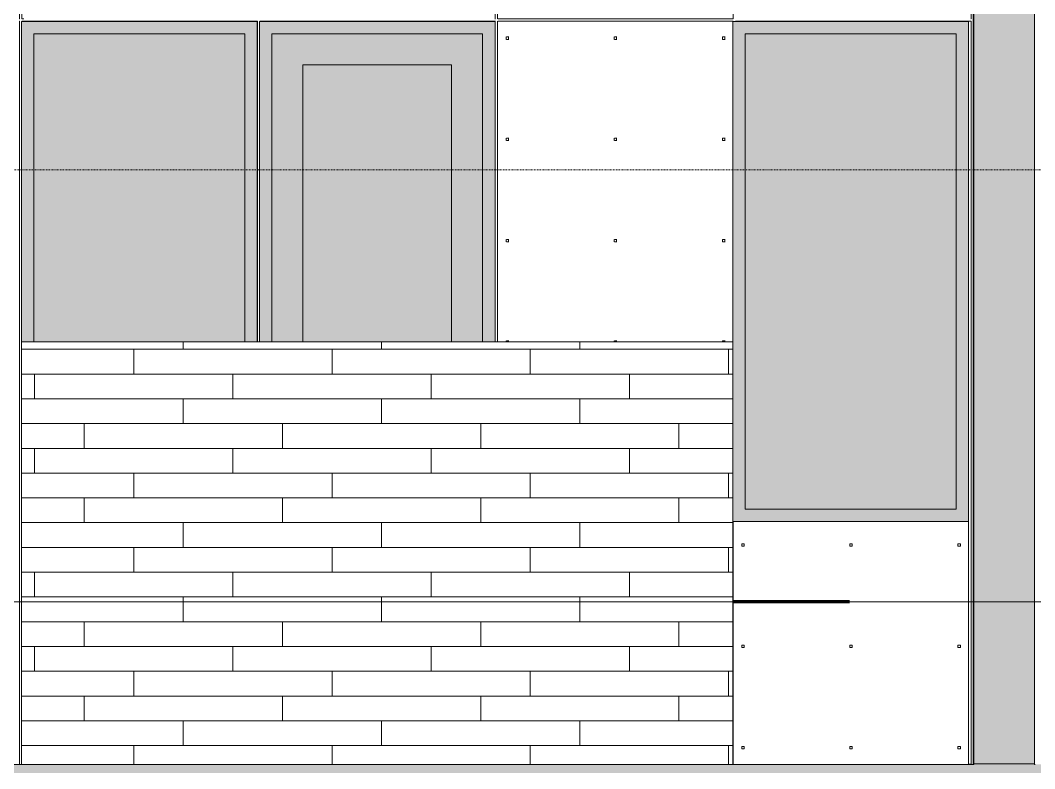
# Model space of a CAD drawing. Header units: inches. Extents: x 1750 to 7619, y -360 to 620.
# Drawn here: x 2215.5 to 2379.2, y 109.1 to 229.9 of the extents above; entities that cross this region are included whole.
import ezdxf

# ---------------------------------------------------------------- set-up
doc = ezdxf.new("R2010")
doc.units = ezdxf.units.IN
doc.header["$MEASUREMENT"] = 0
doc.linetypes.add('Aligning Line 1_8_', pattern=[0.25, 0.125, -0.125])
doc.linetypes.add('Grid Line 1_2_', pattern=[0.875, 0.5, -0.125, 0.125, -0.125])
for name, color, linetype, lineweight in [('0-1', 7, 'Continuous', 5), ('A-AREA', 32, 'Continuous', 70), ('A-CLNG', 13, 'Continuous', 13), ('A-CLNG-1', 13, 'Continuous', 5), ('A-FLOR-LEVL-1', 51, 'Grid Line 1_2_', 9), ('A-GENM', 5, 'Continuous', 9), ('A-GLAZ', 151, 'Continuous', 13), ('A-GLAZ-1', 251, 'Continuous', 9), ('A-WALL', 113, 'Continuous', 13), ('A-WALL-PATT-1', 251, 'Continuous', 9), ('G-ANNO-SYMB', 111, 'Aligning Line 1_8_', 9)]:
    doc.layers.add(name, color=color, linetype=linetype, lineweight=lineweight)
pattern_1 = [(0, (2217.824, 136.8), (0, 4), []), (90, (2217.824, 136.8), (-8, 8), [4, -28]), (90, (2233.824, 140.8), (-8, 8), [4, -28])]

# ---------------------------------------------------------------- blocks, each defined once
blk = doc.blocks.new('CTR - 2nd Phase_rvt-1-BUILDING ELEVATION - EAST')
at = {"layer": 'A-FLOR-LEVL-1'}
blk.add_line((1814.21, 136), (4168.71, 136), dxfattribs=at)
blk = doc.blocks.new('CTR - 1st Phase - Common Walls_rvt-1-BUILDING ELEVATION - EAST')
at = {"layer": 'A-FLOR-LEVL-1'}
blk.add_line((1814.21, 136), (4168.71, 136), dxfattribs=at)
blk = doc.blocks.new('CTR - 1st Phase -Stairs _ Elevators_rvt-1-BUILDING ELEVATION - EAST')
at = {"layer": 'A-FLOR-LEVL-1'}
blk.add_line((1814.21, 136), (4168.71, 136), dxfattribs=at)
blk = doc.blocks.new('_THE_ WINDOW _ DOOR - Door - 2nd Floor-2113395-BUILDING ELEVATION - EAST')
at = {"layer": 'A-GLAZ'}
for points in [[(2292.14, 178), (2292.14, 229.75), (2254.11, 229.75), (2254.11, 178), (2256.11, 178), (2256.11, 227.75), (2290.14, 227.75), (2290.14, 178), (2291.23, 178)], [(2285.14, 178), (2290.14, 178), (2290.14, 227.75), (2256.11, 227.75), (2256.11, 178), (2261.11, 178), (2261.11, 222.75), (2285.14, 222.75), (2285.14, 198.72)], [(2261.11, 178), (2285.14, 178), (2285.14, 222.75), (2261.11, 222.75), (2261.11, 198.72)]]:
    blk.add_hatch(color=256, dxfattribs=at).paths.add_polyline_path(points, flags=0)
for p, q in [((2254.11, 229.75), (2254.11, 178)), ((2292.14, 229.75), (2254.11, 229.75)), ((2292.14, 178), (2292.14, 229.75)), ((2256.11, 227.75), (2290.14, 227.75)), ((2256.11, 178), (2256.11, 227.75)), ((2290.14, 227.75), (2290.14, 178)), ((2261.11, 222.75), (2285.14, 222.75)), ((2261.11, 178), (2261.11, 222.75)), ((2285.14, 222.75), (2285.14, 178))]:
    blk.add_line(p, q, dxfattribs=at)
blk = doc.blocks.new('_THE_ WINDOW _ DOOR - Window - 2nd Floor-2113391-BUILDING ELEVATION - EAST')
at = {"layer": 'A-GLAZ'}
for points in [[(2217.71, 178), (2217.71, 227.75), (2251.74, 227.75), (2251.74, 178), (2253.74, 178), (2253.74, 229.75), (2215.71, 229.75), (2215.71, 178), (2216.45, 178)], [(2217.71, 178), (2251.74, 178), (2251.74, 227.75), (2217.71, 227.75)]]:
    blk.add_hatch(color=256, dxfattribs=at).paths.add_polyline_path(points, flags=0)
for p, q in [((2215.71, 229.75), (2215.71, 178)), ((2253.74, 229.75), (2215.71, 229.75)), ((2253.74, 178), (2253.74, 229.75)), ((2217.71, 227.75), (2251.74, 227.75)), ((2217.71, 178), (2217.71, 227.75)), ((2251.74, 227.75), (2251.74, 178))]:
    blk.add_line(p, q, dxfattribs=at)
blk = doc.blocks.new('_THE_ WINDOW _ DOOR - Window - 2nd Floor-2113388-BUILDING ELEVATION - EAST')
at = {"layer": 'A-GLAZ'}
h = blk.add_hatch(color=256, dxfattribs=at)
h.paths.add_polyline_path([(2409.34, 149), (2445.36, 149), (2445.36, 229.75), (2407.34, 229.75), (2407.34, 149)], flags=0)
h.paths.add_polyline_path([(2409.34, 151), (2409.34, 227.75), (2443.36, 227.75), (2443.36, 151)], flags=0)
blk.add_hatch(color=256, dxfattribs=at).paths.add_polyline_path([(2409.34, 151), (2443.36, 151), (2443.36, 227.75), (2409.34, 227.75), (2409.34, 160.24)], flags=0)
at = {"layer": 'A-GLAZ-1'}
h = blk.add_hatch(dxfattribs=at)
h.set_pattern_fill('FP_17', color=256, style=0, pattern_type=2)
h.set_pattern_definition([(0, (2447.1, 167.18), (-38.4, 120.38), [0.392, -38.007]), (0, (2447.1, 167.57), (-38.4, 120.38), [0.392, -38.007]), (0, (2447.1, 183.54), (-38.4, 120.38), [0.392, -38.007]), (0, (2447.1, 183.93), (-38.4, 120.38), [0.392, -38.007]), (0, (2447.1, 199.89), (-38.4, 120.38), [0.392, -38.007]), (0, (2447.1, 200.29), (-38.4, 120.38), [0.392, -38.007]), (0, (2447.1, 216.25), (-38.4, 120.38), [0.392, -38.007]), (0, (2447.1, 216.64), (-38.4, 120.38), [0.392, -38.007]), (0, (2447.1, 232.61), (-38.4, 120.38), [0.392, -38.007]), (0, (2447.1, 233), (-38.4, 120.38), [0.392, -38.007]), (0, (2447.1, 248.96), (-38.4, 120.38), [0.392, -38.007]), (0, (2447.1, 249.36), (-38.4, 120.375), [0.392, -38.007]), (0, (2447.1, 265.32), (-38.4, 120.375), [0.392, -38.007]), (0, (2447.1, 265.71), (-38.4, 120.375), [0.392, -38.007]), (0, (2447.1, 281.68), (-38.4, 120.375), [0.392, -38.007]), (0, (2447.1, 282.07), (-38.4, 120.375), [0.392, -38.007]), (0, (2464.55, 167.18), (-38.4, 120.38), [0.392, -38.007]), (0, (2464.55, 167.57), (-38.4, 120.38), [0.392, -38.007]), (0, (2464.55, 183.54), (-38.4, 120.38), [0.392, -38.007]), (0, (2464.55, 183.93), (-38.4, 120.38), [0.392, -38.007]), (0, (2464.55, 199.89), (-38.4, 120.38), [0.392, -38.007]), (0, (2464.55, 200.29), (-38.4, 120.38), [0.392, -38.007]), (0, (2464.55, 216.25), (-38.4, 120.38), [0.392, -38.007]), (0, (2464.55, 216.64), (-38.4, 120.38), [0.392, -38.007]), (0, (2464.55, 232.61), (-38.4, 120.38), [0.392, -38.007]), (0, (2464.55, 233), (-38.4, 120.38), [0.392, -38.007]), (0, (2464.55, 248.96), (-38.4, 120.375), [0.392, -38.007]), (0, (2464.55, 249.36), (-38.4, 120.375), [0.392, -38.007]), (0, (2464.55, 265.32), (-38.4, 120.375), [0.392, -38.007]), (0, (2464.55, 265.71), (-38.4, 120.375), [0.392, -38.007]), (0, (2464.55, 281.68), (-38.4, 120.375), [0.392, -38.007]), (0, (2464.55, 282.07), (-38.4, 120.375), [0.392, -38.007]), (0, (2482, 167.18), (-38.4, 120.38), [0.392, -38.007]), (0, (2482, 167.57), (-38.4, 120.38), [0.392, -38.007]), (0, (2482, 183.54), (-38.4, 120.38), [0.392, -38.007]), (0, (2482, 183.93), (-38.4, 120.38), [0.392, -38.007]), (0, (2482, 199.89), (-38.4, 120.38), [0.392, -38.007]), (0, (2482, 200.29), (-38.4, 120.38), [0.392, -38.007]), (0, (2482, 216.25), (-38.4, 120.38), [0.392, -38.007]), (0, (2482, 216.64), (-38.4, 120.38), [0.392, -38.007]), (0, (2482, 232.61), (-38.4, 120.38), [0.392, -38.007]), (0, (2482, 233), (-38.4, 120.38), [0.392, -38.007]), (0, (2482, 248.96), (-38.4, 120.375), [0.392, -38.007]), (0, (2482, 249.36), (-38.4, 120.375), [0.392, -38.007]), (0, (2482, 265.32), (-38.4, 120.375), [0.392, -38.007]), (0, (2482, 265.71), (-38.4, 120.375), [0.392, -38.007]), (0, (2482, 281.68), (-38.4, 120.375), [0.392, -38.007]), (0, (2482, 282.07), (-38.4, 120.375), [0.392, -38.007]), (90, (2445.36, 164.625), (-38.4, 2e-15), [120, -0.375]), (90, (2445.736, 164.625), (-38.4, 2e-15), [120, -0.375]), (90, (2447.102, 167.18), (-38.4, 2e-15), [0.392, -119.982]), (90, (2447.102, 183.536), (-38.4, 2e-15), [0.392, -119.982]), (90, (2447.102, 199.893), (-38.4, 2e-15), [0.392, -119.982]), (90, (2447.102, 216.25), (-38.4, 2e-15), [0.392, -119.982]), (90, (2447.102, 232.607), (-38.4, 2e-15), [0.392, -119.982]), (90, (2447.102, 248.964), (-38.4, 2e-15), [0.392, -119.982]), (90, (2447.102, 265.322), (-38.4, 2e-15), [0.392, -119.982]), (90, (2447.102, 281.68), (-38.4, 2e-15), [0.392, -119.982]), (90, (2447.495, 167.18), (-38.4, 2e-15), [0.392, -119.982]), (90, (2447.495, 183.536), (-38.4, 2e-15), [0.392, -119.982]), (90, (2447.495, 199.893), (-38.4, 2e-15), [0.392, -119.982]), (90, (2447.495, 216.25), (-38.4, 2e-15), [0.392, -119.982]), (90, (2447.495, 232.607), (-38.4, 2e-15), [0.392, -119.982]), (90, (2447.495, 248.964), (-38.4, 2e-15), [0.392, -119.982]), (90, (2447.495, 265.322), (-38.4, 2e-15), [0.392, -119.982]), (90, (2447.495, 281.68), (-38.4, 2e-15), [0.392, -119.982]), (90, (2464.552, 167.18), (-38.4, 2e-15), [0.392, -119.982]), (90, (2464.552, 183.536), (-38.4, 2e-15), [0.392, -119.982]), (90, (2464.552, 199.893), (-38.4, 2e-15), [0.392, -119.982]), (90, (2464.552, 216.25), (-38.4, 2e-15), [0.392, -119.982]), (90, (2464.552, 232.607), (-38.4, 2e-15), [0.392, -119.982]), (90, (2464.552, 248.964), (-38.4, 2e-15), [0.392, -119.982]), (90, (2464.552, 265.322), (-38.4, 2e-15), [0.392, -119.982]), (90, (2464.552, 281.68), (-38.4, 2e-15), [0.392, -119.982]), (90, (2464.945, 167.18), (-38.4, 2e-15), [0.392, -119.982]), (90, (2464.945, 183.536), (-38.4, 2e-15), [0.392, -119.982]), (90, (2464.945, 199.893), (-38.4, 2e-15), [0.392, -119.982]), (90, (2464.945, 216.25), (-38.4, 2e-15), [0.392, -119.982]), (90, (2464.945, 232.607), (-38.4, 2e-15), [0.392, -119.982]), (90, (2464.945, 248.964), (-38.4, 2e-15), [0.392, -119.982]), (90, (2464.945, 265.322), (-38.4, 2e-15), [0.392, -119.982]), (90, (2464.945, 281.68), (-38.4, 2e-15), [0.392, -119.982]), (90, (2482.002, 167.18), (-38.4, 2e-15), [0.392, -119.982]), (90, (2482.002, 183.536), (-38.4, 2e-15), [0.392, -119.982]), (90, (2482.002, 199.893), (-38.4, 2e-15), [0.392, -119.982]), (90, (2482.002, 216.25), (-38.4, 2e-15), [0.392, -119.982]), (90, (2482.002, 232.607), (-38.4, 2e-15), [0.392, -119.982]), (90, (2482.002, 248.964), (-38.4, 2e-15), [0.392, -119.982]), (90, (2482.002, 265.322), (-38.4, 2e-15), [0.392, -119.982]), (90, (2482.002, 281.68), (-38.4, 2e-15), [0.392, -119.982]), (90, (2482.395, 167.18), (-38.4, 2e-15), [0.392, -119.982]), (90, (2482.395, 183.536), (-38.4, 2e-15), [0.392, -119.982]), (90, (2482.395, 199.893), (-38.4, 2e-15), [0.392, -119.982]), (90, (2482.395, 216.25), (-38.4, 2e-15), [0.392, -119.982]), (90, (2482.395, 232.607), (-38.4, 2e-15), [0.392, -119.982]), (90, (2482.395, 248.964), (-38.4, 2e-15), [0.392, -119.982]), (90, (2482.395, 265.322), (-38.4, 2e-15), [0.392, -119.982]), (90, (2482.395, 281.68), (-38.4, 2e-15), [0.392, -119.982]), (180, (2483.76, 164.25), (-38.4, 120.38), [38.025, -0.375]), (180, (2483.76, 164.62), (-38.4, 120.38), [38.025, -0.375])])
h.paths.add_polyline_path([(2417.44, 109.75), (2445.36, 109.75), (2445.36, 149), (2407.34, 149), (2407.34, 109.75)], flags=0)
at = {"layer": 'A-GLAZ'}
for p, q in [((2445.36, 229.75), (2407.34, 229.75)), ((2407.34, 229.75), (2407.34, 149)), ((2445.36, 149), (2445.36, 229.75)), ((2409.34, 151), (2409.34, 227.75)), ((2409.34, 227.75), (2443.36, 227.75)), ((2443.36, 227.75), (2443.36, 151)), ((2443.36, 151), (2409.34, 151)), ((2407.34, 149), (2445.36, 149)), ((2407.34, 149), (2407.34, 109.75)), ((2445.36, 109.75), (2445.36, 149)), ((2407.34, 109.75), (2445.36, 109.75))]:
    blk.add_line(p, q, dxfattribs=at)
blk = doc.blocks.new('Family1 - SCUPPER-V21-BUILDING ELEVATION - EAST')
at = {"layer": 'A-GENM'}
for points in [[(2369.44, 109.75), (2369.44, 395.5), (2369.31, 395.5), (2369.31, 109.75)], [(2369.44, 109.87), (2379.19, 109.87), (2379.19, 395.5), (2369.44, 395.5), (2369.44, 112)], [(2379.31, 109.75), (2379.31, 395.5), (2379.19, 395.5), (2379.19, 109.75)]]:
    blk.add_hatch(color=256, dxfattribs=at).paths.add_polyline_path(points, flags=0)
for p, q in [((2369.44, 395.5), (2369.44, 109.75)), ((2379.19, 395.5), (2379.19, 109.75)), ((2369.31, 348.52), (2369.31, 109.75)), ((2369.44, 109.75), (2369.31, 109.75)), ((2379.31, 109.75), (2379.19, 109.75))]:
    blk.add_line(p, q, dxfattribs=at)

msp = doc.modelspace()

# ---------------------------------------------------------------- hatches: boundary and pattern name
at = {"layer": 'A-CLNG-1'}
msp.add_hatch(color=256, dxfattribs=at).paths.add_polyline_path([(2068.1737, 108.375), (2521.9737, 108.375), (2521.9737, 109.75), (2379.1862, 109.75), (2379.1862, 109.875), (2369.4362, 109.875), (2369.4362, 109.75), (2068.1737, 109.75), (2068.1737, 108.665)], flags=0)
at = {"layer": 'A-WALL-PATT-1'}
h = msp.add_hatch(dxfattribs=at)
h.set_pattern_fill('FP_2', color=256, style=0, pattern_type=2)
h.set_pattern_definition([(0, (3868.28, 112.3), (-38.4, 120.375), [0.392, -38.007]), (0, (3868.28, 112.7), (-38.4, 120.375), [0.392, -38.007]), (0, (3868.28, 128.66), (-38.4, 120.375), [0.392, -38.007]), (0, (3868.28, 129.05), (-38.4, 120.375), [0.392, -38.007]), (0, (3868.28, 145.02), (-38.4, 120.375), [0.392, -38.007]), (0, (3868.28, 145.41), (-38.4, 120.375), [0.392, -38.007]), (0, (3868.28, 161.38), (-38.4, 120.375), [0.392, -38.007]), (0, (3868.28, 161.77), (-38.4, 120.375), [0.392, -38.007]), (0, (3868.28, 177.73), (-38.4, 120.375), [0.392, -38.007]), (0, (3868.28, 178.12), (-38.4, 120.375), [0.392, -38.007]), (0, (3868.28, 194.09), (-38.4, 120.375), [0.392, -38.007]), (0, (3868.28, 194.48), (-38.4, 120.375), [0.392, -38.007]), (0, (3868.28, 210.45), (-38.4, 120.375), [0.392, -38.007]), (0, (3868.28, 210.84), (-38.4, 120.375), [0.392, -38.007]), (0, (3868.28, 226.8), (-38.4, 120.375), [0.392, -38.007]), (0, (3868.28, 227.2), (-38.4, 120.375), [0.392, -38.007]), (0, (3885.73, 112.3), (-38.4, 120.375), [0.392, -38.007]), (0, (3885.73, 112.7), (-38.4, 120.375), [0.392, -38.007]), (0, (3885.73, 128.66), (-38.4, 120.375), [0.392, -38.007]), (0, (3885.73, 129.05), (-38.4, 120.375), [0.392, -38.007]), (0, (3885.73, 145.02), (-38.4, 120.375), [0.392, -38.007]), (0, (3885.73, 145.41), (-38.4, 120.375), [0.392, -38.007]), (0, (3885.73, 161.38), (-38.4, 120.375), [0.392, -38.007]), (0, (3885.73, 161.77), (-38.4, 120.375), [0.392, -38.007]), (0, (3885.73, 177.73), (-38.4, 120.375), [0.392, -38.007]), (0, (3885.73, 178.12), (-38.4, 120.375), [0.392, -38.007]), (0, (3885.73, 194.09), (-38.4, 120.375), [0.392, -38.007]), (0, (3885.73, 194.48), (-38.4, 120.375), [0.392, -38.007]), (0, (3885.73, 210.45), (-38.4, 120.375), [0.392, -38.007]), (0, (3885.73, 210.84), (-38.4, 120.375), [0.392, -38.007]), (0, (3885.73, 226.8), (-38.4, 120.375), [0.392, -38.007]), (0, (3885.73, 227.2), (-38.4, 120.375), [0.392, -38.007]), (0, (3903.18, 112.3), (-38.4, 120.375), [0.392, -38.007]), (0, (3903.18, 112.7), (-38.4, 120.375), [0.392, -38.007]), (0, (3903.18, 128.66), (-38.4, 120.375), [0.392, -38.007]), (0, (3903.18, 129.05), (-38.4, 120.375), [0.392, -38.007]), (0, (3903.18, 145.02), (-38.4, 120.375), [0.392, -38.007]), (0, (3903.18, 145.41), (-38.4, 120.375), [0.392, -38.007]), (0, (3903.18, 161.38), (-38.4, 120.375), [0.392, -38.007]), (0, (3903.18, 161.77), (-38.4, 120.375), [0.392, -38.007]), (0, (3903.18, 177.73), (-38.4, 120.375), [0.392, -38.007]), (0, (3903.18, 178.12), (-38.4, 120.375), [0.392, -38.007]), (0, (3903.18, 194.09), (-38.4, 120.375), [0.392, -38.007]), (0, (3903.18, 194.48), (-38.4, 120.375), [0.392, -38.007]), (0, (3903.18, 210.45), (-38.4, 120.375), [0.392, -38.007]), (0, (3903.18, 210.84), (-38.4, 120.375), [0.392, -38.007]), (0, (3903.18, 226.8), (-38.4, 120.375), [0.392, -38.007]), (0, (3903.18, 227.2), (-38.4, 120.375), [0.392, -38.007]), (90, (3866.536, 109.75), (-38.4, 2e-15), [120, -0.375]), (90, (3866.91, 109.75), (-38.4, 2e-15), [120, -0.375]), (90, (3868.277, 112.304), (-38.4, 2e-15), [0.392, -119.982]), (90, (3868.277, 128.66), (-38.4, 2e-15), [0.392, -119.982]), (90, (3868.277, 145.018), (-38.4, 2e-15), [0.392, -119.982]), (90, (3868.277, 161.375), (-38.4, 2e-15), [0.392, -119.982]), (90, (3868.277, 177.732), (-38.4, 2e-15), [0.392, -119.982]), (90, (3868.277, 194.09), (-38.4, 2e-15), [0.392, -119.982]), (90, (3868.277, 210.447), (-38.4, 2e-15), [0.392, -119.982]), (90, (3868.277, 226.804), (-38.4, 2e-15), [0.392, -119.982]), (90, (3868.67, 112.304), (-38.4, 2e-15), [0.392, -119.982]), (90, (3868.67, 128.66), (-38.4, 2e-15), [0.392, -119.982]), (90, (3868.67, 145.018), (-38.4, 2e-15), [0.392, -119.982]), (90, (3868.67, 161.375), (-38.4, 2e-15), [0.392, -119.982]), (90, (3868.67, 177.732), (-38.4, 2e-15), [0.392, -119.982]), (90, (3868.67, 194.09), (-38.4, 2e-15), [0.392, -119.982]), (90, (3868.67, 210.447), (-38.4, 2e-15), [0.392, -119.982]), (90, (3868.67, 226.804), (-38.4, 2e-15), [0.392, -119.982]), (90, (3885.727, 112.304), (-38.4, 2e-15), [0.392, -119.982]), (90, (3885.727, 128.66), (-38.4, 2e-15), [0.392, -119.982]), (90, (3885.727, 145.018), (-38.4, 2e-15), [0.392, -119.982]), (90, (3885.727, 161.375), (-38.4, 2e-15), [0.392, -119.982]), (90, (3885.727, 177.732), (-38.4, 2e-15), [0.392, -119.982]), (90, (3885.727, 194.09), (-38.4, 2e-15), [0.392, -119.982]), (90, (3885.727, 210.447), (-38.4, 2e-15), [0.392, -119.982]), (90, (3885.727, 226.804), (-38.4, 2e-15), [0.392, -119.982]), (90, (3886.12, 112.304), (-38.4, 2e-15), [0.392, -119.982]), (90, (3886.12, 128.66), (-38.4, 2e-15), [0.392, -119.982]), (90, (3886.12, 145.018), (-38.4, 2e-15), [0.392, -119.982]), (90, (3886.12, 161.375), (-38.4, 2e-15), [0.392, -119.982]), (90, (3886.12, 177.732), (-38.4, 2e-15), [0.392, -119.982]), (90, (3886.12, 194.09), (-38.4, 2e-15), [0.392, -119.982]), (90, (3886.12, 210.447), (-38.4, 2e-15), [0.392, -119.982]), (90, (3886.12, 226.804), (-38.4, 2e-15), [0.392, -119.982]), (90, (3903.177, 112.304), (-38.4, 2e-15), [0.392, -119.982]), (90, (3903.177, 128.66), (-38.4, 2e-15), [0.392, -119.982]), (90, (3903.177, 145.018), (-38.4, 2e-15), [0.392, -119.982]), (90, (3903.177, 161.375), (-38.4, 2e-15), [0.392, -119.982]), (90, (3903.177, 177.732), (-38.4, 2e-15), [0.392, -119.982]), (90, (3903.177, 194.09), (-38.4, 2e-15), [0.392, -119.982]), (90, (3903.177, 210.447), (-38.4, 2e-15), [0.392, -119.982]), (90, (3903.177, 226.804), (-38.4, 2e-15), [0.392, -119.982]), (90, (3903.57, 112.304), (-38.4, 2e-15), [0.392, -119.982]), (90, (3903.57, 128.66), (-38.4, 2e-15), [0.392, -119.982]), (90, (3903.57, 145.018), (-38.4, 2e-15), [0.392, -119.982]), (90, (3903.57, 161.375), (-38.4, 2e-15), [0.392, -119.982]), (90, (3903.57, 177.732), (-38.4, 2e-15), [0.392, -119.982]), (90, (3903.57, 194.09), (-38.4, 2e-15), [0.392, -119.982]), (90, (3903.57, 210.447), (-38.4, 2e-15), [0.392, -119.982]), (90, (3903.57, 226.804), (-38.4, 2e-15), [0.392, -119.982]), (180, (3904.94, 109.38), (-38.4, 120.375), [38.025, -0.375]), (180, (3904.94, 109.75), (-38.4, 120.375), [38.025, -0.375])])
h.paths.add_polyline_path([(2330.5237, 109.75), (2330.5362, 109.75), (2330.5362, 229.75), (2368.5612, 229.75), (2368.5612, 109.75), (2369.3112, 109.75), (2369.302, 348.5081), (2368.9362, 348.5081), (2368.9362, 230.125), (2330.9112, 230.125), (2330.9112, 348.5081), (2292.1362, 348.5081), (2292.1362, 230.125), (2216.0862, 230.125), (2216.0862, 348.5081), (2215.3362, 348.5081), (2215.3362, 109.75), (2215.6987, 109.75), (2215.7112, 229.75), (2253.7362, 229.75), (2253.7362, 178), (2254.1112, 178), (2254.1112, 229.75), (2292.1362, 229.75), (2292.1362, 178), (2330.5237, 178), (2330.5237, 109.7587)], flags=0)
h = msp.add_hatch(dxfattribs=at)
h.set_pattern_fill('FP_8', color=256, style=0, pattern_type=2)
h.set_pattern_definition(pattern_1)
h.paths.add_polyline_path([(2215.7112, 109.75), (2219.9487, 109.75), (2219.9487, 178), (2215.6987, 178), (2215.6987, 109.75)], flags=0)
h = msp.add_hatch(dxfattribs=at)
h.set_pattern_fill('FP_8', color=256, style=0, pattern_type=2)
h.set_pattern_definition(pattern_1)
h.paths.add_polyline_path([(2316.1402, 109.75), (2326.2737, 109.75), (2326.2737, 178), (2219.9487, 178), (2219.9487, 109.75), (2282.373, 109.75)], flags=0)
h = msp.add_hatch(dxfattribs=at)
h.set_pattern_fill('FP_8', color=256, style=0, pattern_type=2)
h.set_pattern_definition(pattern_1)
h.paths.add_polyline_path([(2326.2737, 109.75), (2330.5237, 109.7587), (2330.5237, 178), (2326.2737, 178), (2326.2737, 112)], flags=0)

# ---------------------------------------------------------------- linework, layer by layer
at = {"layer": 'A-AREA'}
msp.add_line((2349.3612, 136), (2330.5237, 136), dxfattribs=at)
at = {"layer": 'A-CLNG'}
msp.add_line((2369.4362, 109.875), (2379.1862, 109.875), dxfattribs=at)
at = {"layer": 'A-FLOR-LEVL-1'}
msp.add_line((1814.9564, 136), (4167.9645, 136), dxfattribs=at)
at = {"layer": 'A-WALL'}
for p, q in [((2369.3112, 109.75), (2369.3112, 348.5165)), ((2215.6987, 109.75), (2215.6987, 178)), ((2330.5237, 178), (2215.6987, 178)), ((2330.5237, 178), (2330.5237, 109.75)), ((2330.5362, 109.75), (2330.5362, 149)), ((2368.5612, 149), (2368.5612, 109.75)), ((2138.5362, 109.75), (2330.5237, 109.75)), ((2368.5612, 109.75), (2369.3112, 109.75))]:
    msp.add_line(p, q, dxfattribs=at)
at = {"layer": 'G-ANNO-SYMB'}
msp.add_line((1910.9332, 205.7608), (4072.0372, 205.7608), dxfattribs=at)

# ---------------------------------------------------------------- block references
at = {"layer": '0-1'}
for name in ['CTR - 2nd Phase_rvt-1-BUILDING ELEVATION - EAST', 'CTR - 1st Phase - Common Walls_rvt-1-BUILDING ELEVATION - EAST', 'CTR - 1st Phase -Stairs _ Elevators_rvt-1-BUILDING ELEVATION - EAST']:
    msp.add_blockref(name, (0, 0), dxfattribs=at)
at = {"layer": 'A-GENM'}
msp.add_blockref('Family1 - SCUPPER-V21-BUILDING ELEVATION - EAST', (0, 0), dxfattribs=at)
at = {"layer": 'A-GLAZ'}
for name, p in [('_THE_ WINDOW _ DOOR - Window - 2nd Floor-2113391-BUILDING ELEVATION - EAST', (0, 0)), ('_THE_ WINDOW _ DOOR - Door - 2nd Floor-2113395-BUILDING ELEVATION - EAST', (0, 0)), ('_THE_ WINDOW _ DOOR - Window - 2nd Floor-2113388-BUILDING ELEVATION - EAST', (-76.8, 0))]:
    msp.add_blockref(name, p, dxfattribs=at)

doc.saveas('drawing.dxf')
